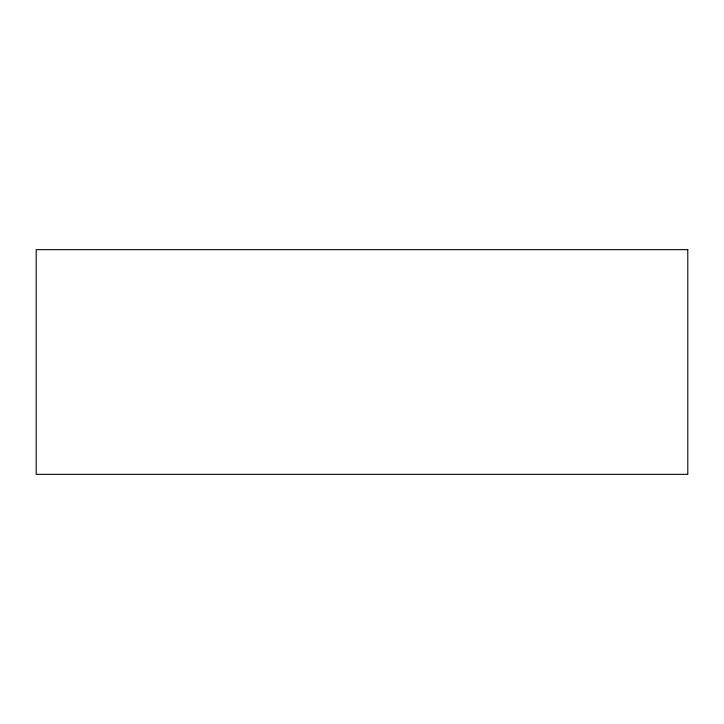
<?xml version="1.0" encoding="UTF-8"?>
<svg xmlns="http://www.w3.org/2000/svg" width="724" height="724" viewBox="0 0 724 724"><rect width="100%" height="100%" fill="white"/><g stroke="black" fill="none" stroke-linecap="round" stroke-linejoin="round"><path stroke-width="1.09" d="M687.8 249.653L36.2 249.653L36.2 474.347L687.8 474.347L687.8 249.653"/></g></svg>
